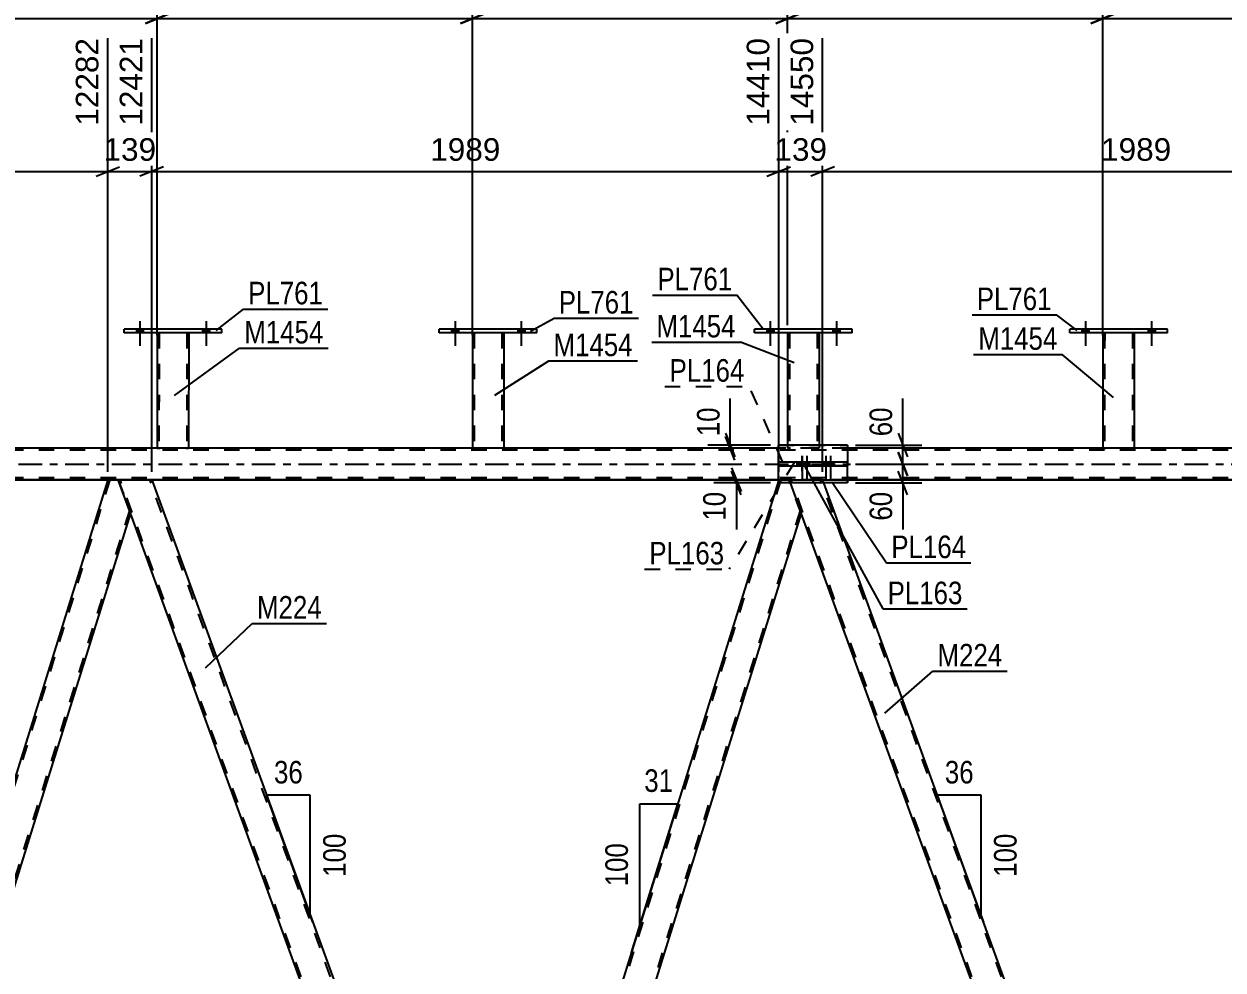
# Model space of a CAD drawing. Header units: millimetres. Extents: x -57 to 784, y -422 to 172.
# Drawn here: x 478.4 to 630.6, y -64.2 to 55.9 of the extents above; entities that cross this region are included whole.
import ezdxf

# ---------------------------------------------------------------- set-up
doc = ezdxf.new("R2010")
doc.units = ezdxf.units.MM
doc.linetypes.add('DXK_LINE_DOT2', pattern=[3.9198, 1.9599, -1.9599])
doc.linetypes.add('DXK_LINE_DOT3', pattern=[5.9187, 2.979, -0.9799, 0.9799, -0.9799])
doc.styles.add('Arial', font='ARIAL.TTF', dxfattribs={"height": 0.2})
doc.styles.add('Arial Narrow', font='ARIALN.TTF', dxfattribs={"height": 0.2})

# ---------------------------------------------------------------- blocks, each defined once
blk = doc.blocks.new('Part-122571968-3207 - 3165')
at = {"color": 2, "linetype": 'Continuous'}
for p, q in [((574.15, 0.24), (574.15, -0.24)), ((582.93, 0.24), (574.15, 0.24)), ((576.52, -0.24), (576.52, 0.24)), ((582.93, -0.24), (582.93, 0.24)), ((574.15, -0.24), (582.93, -0.24))]:
    blk.add_line(p, q, dxfattribs=at)
blk = doc.blocks.new('Part-122571968-3181 - 3165')
at = {"color": 7, "linetype": 'DXK_LINE_DOT2'}
for p, q in [((582.93, 0.24), (574.15, 0.24)), ((574.15, 0.24), (574.15, -0.24)), ((576.52, 0.24), (576.52, -0.24)), ((582.93, 0.24), (582.93, -0.24)), ((582.93, -0.24), (574.15, -0.24))]:
    blk.add_line(p, q, dxfattribs=at)
blk = doc.blocks.new('Part-122571968-3202 - 3165')
at = {"color": 2, "linetype": 'Continuous'}
for p, q in [((574.15, -2.4), (574.15, 2.4)), ((582.93, 2.4), (574.15, 2.4)), ((582.93, 2.4), (582.93, 0.24)), ((582.93, -2.4), (582.93, -0.24)), ((582.93, -2.4), (574.15, -2.4))]:
    blk.add_line(p, q, dxfattribs=at)
at = {"color": 7, "linetype": 'DXK_LINE_DOT2'}
blk.add_line((582.93, 0.24), (582.93, -0.24), dxfattribs=at)
blk = doc.blocks.new('Bolt-122571968-3187 - 3165')
at = {"linetype": 'Continuous'}
for points in [[(577.51, 0.24), (576.79, 0.24), (576.79, -0.24), (577.51, -0.24)], [(578.11, 0.24), (577.39, 0.24), (577.39, -0.24), (578.11, -0.24)], [(580.52, 0.24), (579.8, 0.24), (579.8, -0.24), (580.52, -0.24)], [(581.13, 0.24), (580.41, 0.24), (580.41, -0.24), (581.13, -0.24)]]:
    blk.add_hatch(color=1, dxfattribs=at).paths.add_polyline_path(points)
at = {"color": 1, "linetype": 'Continuous'}
for p, q in [((576.79, 0.24), (576.79, -0.24)), ((577.15, 1.04), (577.15, -1.96)), ((577.39, 0.24), (577.39, -0.24)), ((577.51, 0.24), (577.51, -0.24)), ((577.75, 1.04), (577.75, -1.96)), ((578.11, 0.24), (578.11, -0.24)), ((579.8, 0.24), (579.8, -0.24)), ((580.16, 1.04), (580.16, -1.96)), ((580.41, 0.24), (580.41, -0.24)), ((580.52, 0.24), (580.52, -0.24)), ((580.77, 1.04), (580.77, -1.96)), ((581.13, 0.24), (581.13, -0.24))]:
    blk.add_line(p, q, dxfattribs=at)
blk = doc.blocks.new('Part-122571968-3243 - 3165')
at = {"color": 2, "linetype": 'Continuous'}
for p, q in [((611.11, 16.64), (611.11, 17.12)), ((623.51, 17.12), (611.11, 17.12)), ((623.51, 16.64), (623.51, 17.12)), ((623.51, 16.64), (611.11, 16.64))]:
    blk.add_line(p, q, dxfattribs=at)
blk = doc.blocks.new('Part-122571968-3268 - 3165')
at = {"color": 2, "linetype": 'Continuous'}
for p, q in [((615.31, 16.64), (615.3, 2)), ((619.31, 16.64), (619.3, 2)), ((615.34, 2), (615.3, 2)), ((615.44, 2), (615.34, 2)), ((615.6, 2), (615.44, 2)), ((619, 2), (615.6, 2)), ((619.16, 2), (619, 2)), ((619.26, 2), (619.16, 2)), ((619.3, 2), (619.26, 2))]:
    blk.add_line(p, q, dxfattribs=at)
at = {"color": 7, "linetype": 'DXK_LINE_DOT2'}
for p, q in [((615.31, 16.64), (615.31, 16.64)), ((615.31, 16.64), (615.31, 16.64)), ((615.31, 16.64), (615.31, 16.64)), ((615.34, 16.64), (615.31, 16.64)), ((615.31, 16.64), (615.34, 16.64)), ((615.45, 16.64), (615.34, 16.64)), ((615.34, 16.64), (615.45, 16.64)), ((615.6, 16.64), (615.45, 16.64)), ((615.45, 16.64), (615.6, 16.64)), ((615.55, 16.64), (615.54, 2)), ((615.55, 16.64), (615.55, 16.64)), ((615.56, 16.64), (615.55, 16.64)), ((615.55, 16.64), (615.56, 16.64)), ((615.62, 16.64), (615.56, 16.64)), ((615.56, 16.64), (615.62, 16.64)), ((619.01, 16.64), (615.6, 16.64)), ((619.01, 16.64), (615.6, 16.64)), ((618.92, 16.64), (615.62, 16.64)), ((615.62, 16.64), (615.69, 16.64)), ((618.99, 16.64), (615.69, 16.64)), ((618.99, 16.64), (618.92, 16.64)), ((619.05, 16.64), (618.99, 16.64)), ((618.99, 16.64), (619.05, 16.64)), ((619.01, 16.64), (619.16, 16.64)), ((619.16, 16.64), (619.01, 16.64)), ((619.07, 16.64), (619.05, 16.64)), ((619.05, 16.64), (619.07, 16.64)), ((619.07, 16.64), (619.06, 2)), ((619.07, 16.64), (619.07, 16.64)), ((619.16, 16.64), (619.27, 16.64)), ((619.27, 16.64), (619.16, 16.64)), ((619.27, 16.64), (619.31, 16.64)), ((619.31, 16.64), (619.27, 16.64)), ((619.31, 16.64), (619.31, 16.64)), ((619.31, 16.64), (619.31, 16.64)), ((619.31, 16.64), (619.31, 16.64)), ((615.3, 2), (615.34, 2)), ((615.34, 2), (615.44, 2)), ((615.44, 2), (615.6, 2)), ((615.56, 2), (615.54, 2)), ((615.54, 2), (615.56, 2)), ((615.61, 2), (615.56, 2)), ((615.56, 2), (615.6, 2)), ((619, 2), (615.6, 2)), ((615.6, 2), (615.61, 2)), ((618.91, 2), (615.61, 2)), ((615.61, 2), (615.69, 2)), ((618.99, 2), (615.69, 2)), ((618.99, 2), (618.91, 2)), ((619.04, 2), (618.99, 2)), ((618.99, 2), (619.04, 2)), ((619, 2), (619.16, 2)), ((619.06, 2), (619.04, 2)), ((619.04, 2), (619.06, 2)), ((619.16, 2), (619.26, 2)), ((619.26, 2), (619.3, 2))]:
    blk.add_line(p, q, dxfattribs=at)
blk = doc.blocks.new('Part-122571968-3347 - 3165')
at = {"color": 7, "linetype": 'DXK_LINE_DOT2'}
for p, q in [((697.85, 1.76), (33.83, 1.76)), ((499.3, 2), (495.3, 2)), ((539.31, 2), (535.31, 2)), ((582.93, 2), (574.15, 2)), ((619.3, 2), (615.3, 2)), ((697.85, -1.76), (33.83, -1.76)), ((494.63, -2), (489.05, -2)), ((582.93, -2), (574.15, -2))]:
    blk.add_line(p, q, dxfattribs=at)
at = {"color": 2, "linetype": 'Continuous'}
for p, q in [((495.3, 2), (459.31, 2)), ((535.31, 2), (499.3, 2)), ((574.15, 2), (539.31, 2)), ((615.3, 2), (582.93, 2)), ((653.65, 2), (619.3, 2)), ((489.05, -2), (409.49, -2)), ((574.15, -2), (494.63, -2)), ((653.65, -2), (582.93, -2))]:
    blk.add_line(p, q, dxfattribs=at)
at = {"color": 7, "linetype": 'DXK_LINE_DOT3'}
blk.add_line((33.83, 0), (707.85, 0), dxfattribs=at)
blk = doc.blocks.new('Bolt-122571968-3410 - 3165')
at = {"linetype": 'Continuous'}
for points in [[(532.67, 16.64), (533.55, 16.64), (533.55, 17.12), (532.67, 17.12)], [(541.07, 16.64), (541.95, 16.64), (541.95, 17.12), (541.07, 17.12)]]:
    blk.add_hatch(color=1, dxfattribs=at).paths.add_polyline_path(points)
at = {"color": 1, "linetype": 'Continuous'}
for p, q in [((532.67, 17.12), (532.67, 16.64)), ((533.11, 18.12), (533.11, 15)), ((533.55, 17.12), (533.55, 16.64)), ((541.07, 17.12), (541.07, 16.64)), ((541.51, 18.12), (541.51, 15)), ((541.95, 17.12), (541.95, 16.64))]:
    blk.add_line(p, q, dxfattribs=at)
blk = doc.blocks.new('Bolt-122571968-3408 - 3165')
at = {"linetype": 'Continuous'}
for points in [[(612.67, 16.64), (613.55, 16.64), (613.55, 17.12), (612.67, 17.12)], [(621.07, 16.64), (621.95, 16.64), (621.95, 17.12), (621.07, 17.12)]]:
    blk.add_hatch(color=1, dxfattribs=at).paths.add_polyline_path(points)
at = {"color": 1, "linetype": 'Continuous'}
for p, q in [((612.67, 17.12), (612.67, 16.64)), ((613.11, 18.12), (613.1, 15)), ((613.55, 17.12), (613.55, 16.64)), ((621.07, 17.12), (621.07, 16.64)), ((621.51, 18.12), (621.5, 15)), ((621.95, 17.12), (621.95, 16.64))]:
    blk.add_line(p, q, dxfattribs=at)
blk = doc.blocks.new('Bolt-122571968-3299 - 3165')
at = {"linetype": 'Continuous'}
for points in [[(492.67, 16.64), (493.55, 16.64), (493.55, 17.12), (492.67, 17.12)], [(501.07, 16.64), (501.95, 16.64), (501.95, 17.12), (501.07, 17.12)]]:
    blk.add_hatch(color=1, dxfattribs=at).paths.add_polyline_path(points)
at = {"color": 1, "linetype": 'Continuous'}
for p, q in [((492.67, 17.12), (492.67, 16.64)), ((493.11, 18.12), (493.11, 15)), ((493.55, 17.12), (493.55, 16.64)), ((501.07, 17.12), (501.07, 16.64)), ((501.51, 18.12), (501.51, 15)), ((501.95, 17.12), (501.95, 16.64))]:
    blk.add_line(p, q, dxfattribs=at)
blk = doc.blocks.new('Part-122571968-3367 - 3165')
at = {"color": 2, "linetype": 'Continuous'}
for p, q in [((574.15, 2.4), (574.15, 2)), ((574.15, -2.12), (574.15, -2))]:
    blk.add_line(p, q, dxfattribs=at)
at = {"color": 7, "linetype": 'DXK_LINE_DOT2'}
for p, q in [((574.15, 2.4), (574.15, -2)), ((574.15, 2.4), (582.93, 2.4)), ((574.15, -2), (574.15, 2)), ((582.93, 2.4), (582.93, -2.4)), ((574.15, -2.4), (574.15, -2.12)), ((582.93, -2.4), (574.15, -2.4))]:
    blk.add_line(p, q, dxfattribs=at)
blk = doc.blocks.new('Bolt-122571968-3409 - 3165')
at = {"linetype": 'Continuous'}
for points in [[(532.67, 16.64), (533.55, 16.64), (533.55, 17.12), (532.67, 17.12)], [(541.07, 16.64), (541.95, 16.64), (541.95, 17.12), (541.07, 17.12)]]:
    blk.add_hatch(color=1, dxfattribs=at).paths.add_polyline_path(points)
at = {"color": 1, "linetype": 'Continuous'}
for p, q in [((532.67, 17.12), (532.67, 16.64)), ((533.11, 18.12), (533.11, 15)), ((533.55, 17.12), (533.55, 16.64)), ((541.07, 17.12), (541.07, 16.64)), ((541.51, 18.12), (541.51, 15)), ((541.95, 17.12), (541.95, 16.64))]:
    blk.add_line(p, q, dxfattribs=at)
blk = doc.blocks.new('Bolt-122571968-3411 - 3165')
at = {"linetype": 'Continuous'}
for points in [[(492.67, 16.64), (493.55, 16.64), (493.55, 17.12), (492.67, 17.12)], [(501.07, 16.64), (501.95, 16.64), (501.95, 17.12), (501.07, 17.12)]]:
    blk.add_hatch(color=1, dxfattribs=at).paths.add_polyline_path(points)
at = {"color": 1, "linetype": 'Continuous'}
for p, q in [((492.67, 17.12), (492.67, 16.64)), ((493.11, 18.12), (493.11, 15)), ((493.55, 17.12), (493.55, 16.64)), ((501.07, 17.12), (501.07, 16.64)), ((501.51, 18.12), (501.51, 15)), ((501.95, 17.12), (501.95, 16.64))]:
    blk.add_line(p, q, dxfattribs=at)
blk = doc.blocks.new('Part-122571968-3422 - 3165')
at = {"color": 2, "linetype": 'Continuous'}
for p, q in [((571.11, 16.64), (571.11, 17.12)), ((583.51, 17.12), (571.11, 17.12)), ((583.51, 16.64), (583.51, 17.12)), ((583.51, 16.64), (571.11, 16.64))]:
    blk.add_line(p, q, dxfattribs=at)
blk = doc.blocks.new('Part-122571968-3427 - 3165')
at = {"color": 2, "linetype": 'Continuous'}
for p, q in [((531.11, 16.64), (531.11, 17.12)), ((543.51, 17.12), (531.11, 17.12)), ((543.51, 16.64), (543.51, 17.12)), ((543.51, 16.64), (531.11, 16.64))]:
    blk.add_line(p, q, dxfattribs=at)
blk = doc.blocks.new('Part-122571968-3432 - 3165')
at = {"color": 2, "linetype": 'Continuous'}
for p, q in [((535.31, 16.64), (535.31, 2)), ((539.31, 16.64), (539.31, 2)), ((535.34, 2), (535.31, 2)), ((535.45, 2), (535.34, 2)), ((535.6, 2), (535.45, 2)), ((539.01, 2), (535.6, 2)), ((539.17, 2), (539.01, 2)), ((539.27, 2), (539.17, 2)), ((539.31, 2), (539.27, 2))]:
    blk.add_line(p, q, dxfattribs=at)
at = {"color": 7, "linetype": 'DXK_LINE_DOT2'}
for p, q in [((535.31, 16.64), (535.31, 16.64)), ((535.31, 16.64), (535.31, 16.64)), ((535.31, 16.64), (535.31, 16.64)), ((535.35, 16.64), (535.31, 16.64)), ((535.31, 16.64), (535.35, 16.64)), ((535.45, 16.64), (535.35, 16.64)), ((535.35, 16.64), (535.45, 16.64)), ((535.61, 16.64), (535.45, 16.64)), ((535.45, 16.64), (535.61, 16.64)), ((535.55, 16.64), (535.55, 16.64)), ((535.55, 16.64), (535.55, 2)), ((535.57, 16.64), (535.55, 16.64)), ((535.55, 16.64), (535.57, 16.64)), ((535.62, 16.64), (535.57, 16.64)), ((535.57, 16.64), (535.62, 16.64)), ((539.01, 16.64), (535.61, 16.64)), ((539.01, 16.64), (535.61, 16.64)), ((538.92, 16.64), (535.62, 16.64)), ((535.62, 16.64), (535.7, 16.64)), ((539, 16.64), (535.7, 16.64)), ((539, 16.64), (538.92, 16.64)), ((539.05, 16.64), (539, 16.64)), ((539, 16.64), (539.05, 16.64)), ((539.01, 16.64), (539.17, 16.64)), ((539.17, 16.64), (539.01, 16.64)), ((539.07, 16.64), (539.05, 16.64)), ((539.05, 16.64), (539.07, 16.64)), ((539.07, 16.64), (539.07, 16.64)), ((539.07, 16.64), (539.07, 2)), ((539.17, 16.64), (539.27, 16.64)), ((539.27, 16.64), (539.17, 16.64)), ((539.27, 16.64), (539.31, 16.64)), ((539.31, 16.64), (539.27, 16.64)), ((539.31, 16.64), (539.31, 16.64)), ((539.31, 16.64), (539.31, 16.64)), ((539.31, 16.64), (539.31, 16.64)), ((535.31, 2), (535.34, 2)), ((535.34, 2), (535.45, 2)), ((535.45, 2), (535.6, 2)), ((535.56, 2), (535.55, 2)), ((535.55, 2), (535.56, 2)), ((535.62, 2), (535.56, 2)), ((535.56, 2), (535.6, 2)), ((539.01, 2), (535.6, 2)), ((535.6, 2), (535.62, 2)), ((538.92, 2), (535.62, 2)), ((535.62, 2), (535.69, 2)), ((539.05, 2), (535.69, 2)), ((539, 2), (538.92, 2)), ((539.05, 2), (539, 2)), ((539.01, 2), (539.17, 2)), ((539.07, 2), (539.05, 2)), ((539.05, 2), (539.07, 2)), ((539.17, 2), (539.27, 2)), ((539.27, 2), (539.31, 2))]:
    blk.add_line(p, q, dxfattribs=at)
blk = doc.blocks.new('Part-122571968-3437 - 3165')
at = {"color": 2, "linetype": 'Continuous'}
for p, q in [((491.11, 16.64), (491.11, 17.12)), ((503.51, 17.12), (491.11, 17.12)), ((503.51, 16.64), (503.51, 17.12)), ((503.51, 16.64), (491.11, 16.64))]:
    blk.add_line(p, q, dxfattribs=at)
blk = doc.blocks.new('Part-122571968-3482 - 3165')
at = {"color": 2, "linetype": 'Continuous'}
for p, q in [((575.31, 16.64), (575.31, 2.4)), ((579.31, 16.64), (579.31, 2.4))]:
    blk.add_line(p, q, dxfattribs=at)
at = {"color": 7, "linetype": 'DXK_LINE_DOT2'}
for p, q in [((575.31, 16.64), (575.31, 16.64)), ((575.31, 16.64), (575.31, 16.64)), ((575.31, 16.64), (575.31, 16.64)), ((575.35, 16.64), (575.31, 16.64)), ((575.31, 16.64), (575.35, 16.64)), ((575.45, 16.64), (575.35, 16.64)), ((575.35, 16.64), (575.45, 16.64)), ((575.61, 16.64), (575.45, 16.64)), ((575.45, 16.64), (575.61, 16.64)), ((575.55, 16.64), (575.55, 16.64)), ((575.55, 16.64), (575.55, 2)), ((575.57, 16.64), (575.55, 16.64)), ((575.55, 16.64), (575.57, 16.64)), ((575.62, 16.64), (575.57, 16.64)), ((575.57, 16.64), (575.62, 16.64)), ((579.01, 16.64), (575.61, 16.64)), ((579.01, 16.64), (575.61, 16.64)), ((578.92, 16.64), (575.62, 16.64)), ((575.62, 16.64), (575.7, 16.64)), ((579, 16.64), (575.7, 16.64)), ((579, 16.64), (578.92, 16.64)), ((579.05, 16.64), (579, 16.64)), ((579, 16.64), (579.05, 16.64)), ((579.01, 16.64), (579.17, 16.64)), ((579.17, 16.64), (579.01, 16.64)), ((579.07, 16.64), (579.05, 16.64)), ((579.05, 16.64), (579.07, 16.64)), ((579.07, 16.64), (579.07, 16.64)), ((579.07, 16.64), (579.07, 2)), ((579.17, 16.64), (579.27, 16.64)), ((579.27, 16.64), (579.17, 16.64)), ((579.27, 16.64), (579.31, 16.64)), ((579.31, 16.64), (579.27, 16.64)), ((579.31, 16.64), (579.31, 16.64)), ((579.31, 16.64), (579.31, 16.64)), ((579.31, 16.64), (579.31, 16.64)), ((575.31, 2.4), (575.31, 2)), ((575.34, 2), (575.31, 2)), ((575.31, 2), (575.34, 2)), ((575.45, 2), (575.34, 2)), ((575.34, 2), (575.45, 2)), ((575.6, 2), (575.45, 2)), ((575.45, 2), (575.6, 2)), ((575.56, 2), (575.55, 2)), ((575.55, 2), (575.56, 2)), ((575.62, 2), (575.56, 2)), ((575.56, 2), (575.62, 2)), ((579.01, 2), (575.6, 2)), ((579.01, 2), (575.6, 2)), ((578.92, 2), (575.62, 2)), ((575.62, 2), (575.69, 2)), ((579, 2), (575.69, 2)), ((579, 2), (578.92, 2)), ((579.05, 2), (579, 2)), ((579, 2), (579.05, 2)), ((579.01, 2), (579.17, 2)), ((579.17, 2), (579.01, 2)), ((579.07, 2), (579.05, 2)), ((579.05, 2), (579.07, 2)), ((579.17, 2), (579.27, 2)), ((579.27, 2), (579.17, 2)), ((579.27, 2), (579.31, 2)), ((579.31, 2), (579.27, 2)), ((579.31, 2.4), (579.31, 2))]:
    blk.add_line(p, q, dxfattribs=at)
blk = doc.blocks.new('Bolt-122571968-3483 - 3165')
at = {"linetype": 'Continuous'}
for points in [[(572.67, 16.64), (573.55, 16.64), (573.55, 17.12), (572.67, 17.12)], [(581.07, 16.64), (581.95, 16.64), (581.95, 17.12), (581.07, 17.12)]]:
    blk.add_hatch(color=1, dxfattribs=at).paths.add_polyline_path(points)
at = {"color": 1, "linetype": 'Continuous'}
for p, q in [((572.67, 17.12), (572.67, 16.64)), ((573.11, 18.12), (573.11, 15)), ((573.55, 17.12), (573.55, 16.64)), ((581.07, 17.12), (581.07, 16.64)), ((581.51, 18.12), (581.51, 15)), ((581.95, 17.12), (581.95, 16.64))]:
    blk.add_line(p, q, dxfattribs=at)
blk = doc.blocks.new('Part-122571968-3499 - 3165')
at = {"color": 7, "linetype": 'DXK_LINE_DOT2'}
for p, q in [((489.3, -2), (452.48, -120.12)), ((491.78, -5.88), (454.96, -124))]:
    blk.add_line(p, q, dxfattribs=at)
at = {"color": 2, "linetype": 'Continuous'}
for p, q in [((489.05, -2), (452.77, -118.4)), ((490.37, -2), (489.05, -2)), ((491.92, -6.25), (490.37, -2)), ((491.92, -6.25), (456.96, -118.4))]:
    blk.add_line(p, q, dxfattribs=at)
blk = doc.blocks.new('Bolt-122571968-3520 - 3165')
at = {"linetype": 'Continuous'}
for points in [[(572.67, 16.64), (573.55, 16.64), (573.55, 17.12), (572.67, 17.12)], [(581.07, 16.64), (581.95, 16.64), (581.95, 17.12), (581.07, 17.12)]]:
    blk.add_hatch(color=1, dxfattribs=at).paths.add_polyline_path(points)
at = {"color": 1, "linetype": 'Continuous'}
for p, q in [((572.67, 17.12), (572.67, 16.64)), ((573.11, 18.12), (573.11, 15)), ((573.55, 17.12), (573.55, 16.64)), ((581.07, 17.12), (581.07, 16.64)), ((581.51, 18.12), (581.51, 15)), ((581.95, 17.12), (581.95, 16.64))]:
    blk.add_line(p, q, dxfattribs=at)
blk = doc.blocks.new('Bolt-122571968-3521 - 3165')
at = {"linetype": 'Continuous'}
for points in [[(612.67, 16.64), (613.55, 16.64), (613.55, 17.12), (612.67, 17.12)], [(621.07, 16.64), (621.95, 16.64), (621.95, 17.12), (621.07, 17.12)]]:
    blk.add_hatch(color=1, dxfattribs=at).paths.add_polyline_path(points)
at = {"color": 1, "linetype": 'Continuous'}
for p, q in [((612.67, 17.12), (612.67, 16.64)), ((613.11, 18.12), (613.1, 15)), ((613.55, 17.12), (613.55, 16.64)), ((621.07, 17.12), (621.07, 16.64)), ((621.51, 18.12), (621.5, 15)), ((621.95, 17.12), (621.95, 16.64))]:
    blk.add_line(p, q, dxfattribs=at)
blk = doc.blocks.new('Part-122571968-3556 - 3165')
at = {"color": 2, "linetype": 'Continuous'}
for p, q in [((495.31, 16.64), (495.3, 2)), ((499.31, 16.64), (499.3, 2)), ((495.34, 2), (495.3, 2)), ((495.44, 2), (495.34, 2)), ((495.6, 2), (495.44, 2)), ((499, 2), (495.6, 2)), ((499.16, 2), (499, 2)), ((499.26, 2), (499.16, 2)), ((499.3, 2), (499.26, 2))]:
    blk.add_line(p, q, dxfattribs=at)
at = {"color": 7, "linetype": 'DXK_LINE_DOT2'}
for p, q in [((495.31, 16.64), (495.31, 16.64)), ((495.31, 16.64), (495.31, 16.64)), ((495.31, 16.64), (495.31, 16.64)), ((495.34, 16.64), (495.31, 16.64)), ((495.31, 16.64), (495.34, 16.64)), ((495.45, 16.64), (495.34, 16.64)), ((495.34, 16.64), (495.45, 16.64)), ((495.6, 16.64), (495.45, 16.64)), ((495.45, 16.64), (495.6, 16.64)), ((495.55, 16.64), (495.54, 2)), ((495.55, 16.64), (495.55, 16.64)), ((495.56, 16.64), (495.55, 16.64)), ((495.55, 16.64), (495.56, 16.64)), ((495.62, 16.64), (495.56, 16.64)), ((495.56, 16.64), (495.62, 16.64)), ((499.01, 16.64), (495.6, 16.64)), ((499.01, 16.64), (495.6, 16.64)), ((498.92, 16.64), (495.62, 16.64)), ((495.62, 16.64), (495.69, 16.64)), ((499, 16.64), (495.69, 16.64)), ((499, 16.64), (498.92, 16.64)), ((499.05, 16.64), (499, 16.64)), ((499, 16.64), (499.05, 16.64)), ((499.01, 16.64), (499.16, 16.64)), ((499.16, 16.64), (499.01, 16.64)), ((499.07, 16.64), (499.05, 16.64)), ((499.05, 16.64), (499.07, 16.64)), ((499.07, 16.64), (499.06, 2)), ((499.07, 16.64), (499.07, 16.64)), ((499.16, 16.64), (499.27, 16.64)), ((499.27, 16.64), (499.16, 16.64)), ((499.27, 16.64), (499.31, 16.64)), ((499.31, 16.64), (499.27, 16.64)), ((499.31, 16.64), (499.31, 16.64)), ((499.31, 16.64), (499.31, 16.64)), ((499.31, 16.64), (499.31, 16.64)), ((495.3, 2), (495.34, 2)), ((495.34, 2), (495.44, 2)), ((495.44, 2), (495.6, 2)), ((495.56, 2), (495.54, 2)), ((495.54, 2), (495.56, 2)), ((495.61, 2), (495.56, 2)), ((495.56, 2), (495.6, 2)), ((499, 2), (495.6, 2)), ((495.6, 2), (495.61, 2)), ((498.91, 2), (495.61, 2)), ((495.61, 2), (495.69, 2)), ((499.04, 2), (495.69, 2)), ((498.99, 2), (498.91, 2)), ((499.04, 2), (498.99, 2)), ((499, 2), (499.16, 2)), ((499.06, 2), (499.04, 2)), ((499.04, 2), (499.06, 2)), ((499.16, 2), (499.26, 2)), ((499.26, 2), (499.3, 2))]:
    blk.add_line(p, q, dxfattribs=at)
blk = doc.blocks.new('Part-122571968-3578 - 3165')
at = {"color": 7, "linetype": 'DXK_LINE_DOT2'}
for p, q in [((579.76, -2), (575.5, -2)), ((577.05, -6.25), (575.5, -2)), ((620.16, -124), (575.76, -2)), ((623.91, -124), (579.5, -2)), ((579.91, -2.4), (579.76, -2))]:
    blk.add_line(p, q, dxfattribs=at)
at = {"color": 2, "linetype": 'Continuous'}
for p, q in [((622.13, -118.4), (579.91, -2.4)), ((617.87, -118.4), (577.05, -6.25))]:
    blk.add_line(p, q, dxfattribs=at)
blk = doc.blocks.new('Part-122571968-3604 - 3165')
at = {"color": 2, "linetype": 'Continuous'}
for p, q in [((574.15, -2.12), (537.48, -119.75)), ((575.65, -2.4), (577.05, -6.25)), ((577.05, -6.25), (540.35, -124))]:
    blk.add_line(p, q, dxfattribs=at)
at = {"color": 7, "linetype": 'DXK_LINE_DOT2'}
for p, q in [((574.44, -2), (537.62, -120.12)), ((574.19, -2), (574.15, -2.12)), ((575.5, -2), (574.19, -2)), ((575.65, -2.4), (575.5, -2)), ((576.91, -5.88), (540.1, -124))]:
    blk.add_line(p, q, dxfattribs=at)
blk = doc.blocks.new('Part-122571968-3639 - 3165')
at = {"color": 2, "linetype": 'Continuous'}
for p, q in [((494.63, -2), (490.37, -2)), ((494.63, -2), (537.48, -119.75)), ((534.77, -124), (491.92, -6.25))]:
    blk.add_line(p, q, dxfattribs=at)
at = {"color": 7, "linetype": 'DXK_LINE_DOT2'}
for p, q in [((490.37, -2), (491.92, -6.25)), ((535.03, -124), (490.62, -2)), ((490.62, -2), (490.64, -2)), ((538.77, -124), (494.37, -2))]:
    blk.add_line(p, q, dxfattribs=at)
blk = doc.blocks.new('Bolt-122571968-3685 - 3165')
at = {"color": 1, "linetype": 'DXK_LINE_DOT2'}
for p, q in [((576.78, 0.24), (576.78, -0.24)), ((577.14, 1.04), (577.14, -1.96)), ((577.39, 0.24), (577.39, -0.24)), ((577.5, 0.24), (577.5, -0.24)), ((577.75, 1.04), (577.75, -1.96)), ((578.11, 0.24), (578.11, -0.24)), ((579.8, 0.24), (579.8, -0.24)), ((580.16, 1.04), (580.16, -1.96)), ((580.4, 0.24), (580.4, -0.24)), ((580.52, 0.24), (580.52, -0.24)), ((580.76, 1.04), (580.76, -1.96)), ((581.12, 0.24), (581.12, -0.24))]:
    blk.add_line(p, q, dxfattribs=at)
blk = doc.blocks.new('StraightDimension-122571968-4514 - 3165')
at = {"color": 7, "linetype": 'Continuous'}
for p, q in [((535.31, 16.34), (535.31, 68.95)), ((575.31, 17.64), (575.31, 68.95)), ((536.81, 57.13), (533.81, 55.93)), ((535.31, 56.53), (575.31, 56.53)), ((573.81, 55.93), (576.81, 57.13))]:
    blk.add_line(p, q, dxfattribs=at)
at = {"color": 0, "linetype": 'Continuous'}
blk.add_wipeout([(574.71, 69.55), (570.51, 69.55), (570.51, 57.23), (574.71, 57.23)], dxfattribs=at)
at = {"color": 0}
blk.add_wipeout([(560.36, 57.28), (560.36, 61.48), (550.26, 61.48), (550.26, 57.28)], dxfattribs=at)
at = {"color": 3, "linetype": 'Continuous', "style": 'Arial'}
blk.add_text('14438', height=2.865, rotation=90.0002, dxfattribs=at).set_placement((574.11, 57.83))
at = {"color": 3, "style": 'Arial'}
blk.add_text('1000', height=2.865, dxfattribs=at).set_placement((550.86, 57.88))
blk = doc.blocks.new('AngleDimension-122571968-17446 - 3165')
at = {"color": 7, "linetype": 'Continuous'}
for p, q in [((599.87, -42.04), (594.33, -42.04)), ((599.87, -57.26), (594.33, -42.04)), ((599.87, -57.26), (599.87, -42.04)), ((600.2, -58.15), (599.87, -57.26))]:
    blk.add_line(p, q, dxfattribs=at)
at = {"color": 0}
for points in [[(599.53, -41.14), (599.53, -36.94), (594.67, -36.94), (594.67, -41.14)], [(604.97, -46.31), (600.77, -46.31), (600.77, -52.99), (604.97, -52.99)]]:
    blk.add_wipeout(points, dxfattribs=at)
at = {"color": 3, "style": 'Arial Narrow'}
blk.add_text('36', height=2.863, dxfattribs=at).set_placement((595.27, -40.54))
blk.add_text('100', height=2.863, rotation=90.0002, dxfattribs=at).set_placement((604.37, -52.39))
blk = doc.blocks.new('StraightDimension-122571968-4498 - 3165')
at = {"color": 7, "linetype": 'Continuous'}
for p, q in [((455.31, 17.06), (455.31, 68.95)), ((495.31, 16.35), (495.31, 68.95)), ((456.81, 57.13), (453.81, 55.93)), ((455.31, 56.53), (495.31, 56.53)), ((493.81, 55.93), (496.81, 57.13))]:
    blk.add_line(p, q, dxfattribs=at)
at = {"color": 0, "linetype": 'Continuous'}
blk.add_wipeout([(494.71, 69.55), (490.51, 69.55), (490.51, 57.23), (494.71, 57.23)], dxfattribs=at)
at = {"color": 0}
blk.add_wipeout([(480.36, 57.28), (480.36, 61.48), (470.26, 61.48), (470.26, 57.28)], dxfattribs=at)
at = {"color": 3, "linetype": 'Continuous', "style": 'Arial'}
blk.add_text('12438', height=2.865, rotation=90.0002, dxfattribs=at).set_placement((494.11, 57.83))
at = {"color": 3, "style": 'Arial'}
blk.add_text('1000', height=2.865, dxfattribs=at).set_placement((470.86, 57.88))
blk = doc.blocks.new('StraightDimension-122571968-4530 - 3165')
at = {"color": 7, "linetype": 'Continuous'}
for p, q in [((615.3, 16.31), (615.3, 68.95)), ((655.3, 15.16), (655.3, 68.95)), ((616.8, 57.13), (613.8, 55.93)), ((615.3, 56.53), (655.3, 56.53)), ((653.8, 55.93), (656.8, 57.13))]:
    blk.add_line(p, q, dxfattribs=at)
at = {"color": 0, "linetype": 'Continuous'}
blk.add_wipeout([(654.7, 69.55), (650.5, 69.55), (650.5, 57.23), (654.7, 57.23)], dxfattribs=at)
at = {"color": 0}
blk.add_wipeout([(640.35, 57.28), (640.35, 61.48), (630.26, 61.48), (630.26, 57.28)], dxfattribs=at)
at = {"color": 3, "linetype": 'Continuous', "style": 'Arial'}
blk.add_text('16438', height=2.865, rotation=90.0002, dxfattribs=at).set_placement((654.1, 57.83))
at = {"color": 3, "style": 'Arial'}
blk.add_text('1000', height=2.865, dxfattribs=at).set_placement((630.86, 57.88))
blk = doc.blocks.new('StraightDimension-122571968-4196 - 3165')
at = {"color": 7, "linetype": 'Continuous'}
for p, q in [((579.76, -1), (579.76, 54.06)), ((659.32, -1), (659.32, 54.06)), ((581.26, 37.74), (578.26, 36.54)), ((579.76, 37.14), (659.32, 37.14)), ((657.82, 36.54), (660.82, 37.74))]:
    blk.add_line(p, q, dxfattribs=at)
at = {"color": 0, "linetype": 'Continuous'}
blk.add_wipeout([(658.72, 54.66), (654.52, 54.66), (654.52, 42.34), (658.72, 42.34)], dxfattribs=at)
at = {"color": 0}
blk.add_wipeout([(624.59, 37.89), (624.59, 42.09), (614.49, 42.09), (614.49, 37.89)], dxfattribs=at)
at = {"color": 3, "linetype": 'Continuous', "style": 'Arial'}
blk.add_text('16539', height=2.865, rotation=90.0002, dxfattribs=at).set_placement((658.12, 42.94))
at = {"color": 3, "style": 'Arial'}
blk.add_text('1989', height=2.865, dxfattribs=at).set_placement((615.09, 38.49))
blk = doc.blocks.new('StraightDimension-122571968-3997 - 3165')
at = {"color": 7, "linetype": 'Continuous'}
for p, q in [((567.43, 3.9), (568.63, 0.9)), ((568.63, 0.5), (567.43, 3.5)), ((573.15, 2.4), (565.18, 2.4)), ((573.15, 2), (565.18, 2)), ((568.03, 2), (568.03, 2.4))]:
    blk.add_line(p, q, dxfattribs=at)
at = {"color": 0}
blk.add_wipeout([(567.28, 7.78), (563.08, 7.78), (563.08, 2.92), (567.28, 2.92)], dxfattribs=at)
at = {"color": 7, "linetype": 'Continuous'}
blk.add_line((568.03, 2.4), (568.03, 8.31), dxfattribs=at)
blk.add_line((568.03, 2.4), (568.03, 8.31), dxfattribs=at)
at = {"color": 3, "style": 'Arial Narrow'}
blk.add_text('10', height=2.863, rotation=90.0002, dxfattribs=at).set_placement((566.68, 3.53))
blk = doc.blocks.new('StraightDimension-122571968-4025 - 3165')
at = {"color": 7, "linetype": 'Continuous'}
for p, q in [((583.93, 0), (592.33, 0)), ((589.33, 1.5), (590.53, -1.5)), ((589.93, -2.4), (589.93, 0)), ((590.53, -3.9), (589.33, -0.9)), ((583.93, -2.4), (592.33, -2.4))]:
    blk.add_line(p, q, dxfattribs=at)
at = {"color": 0}
blk.add_wipeout([(589.18, -2.93), (584.98, -2.93), (584.98, -7.78), (589.18, -7.78)], dxfattribs=at)
at = {"color": 7, "linetype": 'Continuous'}
blk.add_line((589.93, -2.4), (589.93, -8.31), dxfattribs=at)
blk.add_line((589.93, -2.4), (589.93, -8.31), dxfattribs=at)
at = {"color": 3, "style": 'Arial Narrow'}
blk.add_text('60', height=2.863, rotation=90.0002, dxfattribs=at).set_placement((588.58, -7.18))
blk = doc.blocks.new('AngleDimension-122571968-17416 - 3165')
at = {"color": 7, "linetype": 'Continuous'}
for p, q in [((556.55, -43.11), (561.37, -43.11)), ((556.55, -58.58), (561.37, -43.11)), ((556.55, -58.58), (556.55, -43.11)), ((555.49, -61.99), (556.55, -58.58))]:
    blk.add_line(p, q, dxfattribs=at)
at = {"color": 0}
for points in [[(561.39, -42.21), (561.39, -38.01), (556.53, -38.01), (556.53, -42.21)], [(555.65, -47.5), (551.45, -47.5), (551.45, -54.19), (555.65, -54.19)]]:
    blk.add_wipeout(points, dxfattribs=at)
at = {"color": 3, "style": 'Arial Narrow'}
blk.add_text('31', height=2.863, dxfattribs=at).set_placement((557.13, -41.61))
blk.add_text('100', height=2.863, rotation=90.0002, dxfattribs=at).set_placement((555.05, -53.59))
blk = doc.blocks.new('AngleDimension-122571968-17418 - 3165')
at = {"color": 7, "linetype": 'Continuous'}
for p, q in [((514.74, -42.04), (509.2, -42.04)), ((514.74, -57.26), (509.2, -42.04)), ((514.74, -57.26), (514.74, -42.04)), ((515.06, -58.15), (514.74, -57.26))]:
    blk.add_line(p, q, dxfattribs=at)
at = {"color": 0}
for points in [[(514.4, -41.14), (514.4, -36.94), (509.54, -36.94), (509.54, -41.14)], [(519.84, -46.31), (515.64, -46.31), (515.64, -52.99), (519.84, -52.99)]]:
    blk.add_wipeout(points, dxfattribs=at)
at = {"color": 3, "style": 'Arial Narrow'}
blk.add_text('36', height=2.863, dxfattribs=at).set_placement((510.14, -40.54))
blk.add_text('100', height=2.863, rotation=90.0002, dxfattribs=at).set_placement((519.24, -52.39))
blk = doc.blocks.new('StraightDimension-122571968-4522 - 3165')
at = {"color": 7, "linetype": 'Continuous'}
for p, q in [((575.31, 17.64), (575.31, 68.95)), ((615.3, 16.31), (615.3, 68.95)), ((576.81, 57.13), (573.81, 55.93)), ((575.31, 56.53), (615.3, 56.53)), ((613.8, 55.93), (616.8, 57.13))]:
    blk.add_line(p, q, dxfattribs=at)
at = {"color": 0, "linetype": 'Continuous'}
blk.add_wipeout([(614.7, 69.55), (610.5, 69.55), (610.5, 57.23), (614.7, 57.23)], dxfattribs=at)
at = {"color": 0}
blk.add_wipeout([(600.35, 57.28), (600.35, 61.48), (590.26, 61.48), (590.26, 57.28)], dxfattribs=at)
at = {"color": 3, "linetype": 'Continuous', "style": 'Arial'}
blk.add_text('15438', height=2.865, rotation=90.0002, dxfattribs=at).set_placement((614.1, 57.83))
at = {"color": 3, "style": 'Arial'}
blk.add_text('1000', height=2.865, dxfattribs=at).set_placement((590.86, 57.88))
blk = doc.blocks.new('StraightDimension-122571968-4020 - 3165')
at = {"color": 7, "linetype": 'Continuous'}
for p, q in [((568.21, -0.49), (569.41, -3.49)), ((569.41, -3.9), (568.21, -0.9)), ((573.22, -1.99), (565.96, -1.99)), ((573.15, -2.4), (565.96, -2.4)), ((568.81, -2.4), (568.81, -1.99))]:
    blk.add_line(p, q, dxfattribs=at)
at = {"color": 0}
blk.add_wipeout([(568.06, -2.93), (563.86, -2.93), (563.86, -7.78), (568.06, -7.78)], dxfattribs=at)
at = {"color": 7, "linetype": 'Continuous'}
blk.add_line((568.81, -2.4), (568.81, -8.31), dxfattribs=at)
blk.add_line((568.81, -2.4), (568.81, -8.31), dxfattribs=at)
at = {"color": 3, "style": 'Arial Narrow'}
blk.add_text('10', height=2.863, rotation=90.0002, dxfattribs=at).set_placement((567.46, -7.18))
blk = doc.blocks.new('StraightDimension-122571968-4034 - 3165')
at = {"color": 7, "linetype": 'Continuous'}
for p, q in [((589.33, 3.9), (590.53, 0.9)), ((583.93, 2.4), (592.33, 2.4)), ((589.93, 0), (589.93, 2.4)), ((583.93, 0), (592.33, 0)), ((590.53, -1.5), (589.33, 1.5))]:
    blk.add_line(p, q, dxfattribs=at)
at = {"color": 0}
blk.add_wipeout([(589.18, 7.78), (584.98, 7.78), (584.98, 2.92), (589.18, 2.92)], dxfattribs=at)
at = {"color": 7, "linetype": 'Continuous'}
blk.add_line((589.93, 2.4), (589.93, 8.31), dxfattribs=at)
blk.add_line((589.93, 2.4), (589.93, 8.31), dxfattribs=at)
at = {"color": 3, "style": 'Arial Narrow'}
blk.add_text('60', height=2.863, rotation=90.0002, dxfattribs=at).set_placement((588.58, 3.53))
blk = doc.blocks.new('StraightDimension-122571968-4072 - 3165')
at = {"color": 7, "linetype": 'Continuous'}
blk.add_line((348.81, -2), (664.53, -2), dxfattribs=at)
blk = doc.blocks.new('StraightDimension-122571968-4214 - 3165')
at = {"color": 7, "linetype": 'Continuous'}
for p, q in [((574.19, -1), (574.19, 54.06)), ((579.76, -1), (579.76, 54.06)), ((572.69, 36.54), (575.69, 37.74)), ((574.19, 37.14), (579.76, 37.14)), ((581.26, 37.74), (578.26, 36.54))]:
    blk.add_line(p, q, dxfattribs=at)
at = {"color": 0}
blk.add_wipeout([(580.91, 37.89), (580.91, 42.09), (573.04, 42.09), (573.04, 37.89)], dxfattribs=at)
at = {"color": 3, "style": 'Arial'}
blk.add_text('139', height=2.865, dxfattribs=at).set_placement((573.64, 38.49))
at = {"color": 0, "linetype": 'Continuous'}
blk.add_wipeout([(579.16, 54.66), (574.96, 54.66), (574.96, 42.34), (579.16, 42.34)], dxfattribs=at)
at = {"color": 3, "linetype": 'Continuous', "style": 'Arial'}
blk.add_text('14550', height=2.865, rotation=90.0002, dxfattribs=at).set_placement((578.56, 42.94))
blk = doc.blocks.new('StraightDimension-122571968-4232 - 3165')
at = {"color": 7, "linetype": 'Continuous'}
for p, q in [((494.63, -1), (494.63, 54.06)), ((574.19, -1), (574.19, 54.06)), ((496.13, 37.74), (493.13, 36.54)), ((494.63, 37.14), (574.19, 37.14)), ((572.69, 36.54), (575.69, 37.74))]:
    blk.add_line(p, q, dxfattribs=at)
at = {"color": 0, "linetype": 'Continuous'}
blk.add_wipeout([(573.59, 54.66), (569.39, 54.66), (569.39, 42.34), (573.59, 42.34)], dxfattribs=at)
at = {"color": 0}
blk.add_wipeout([(539.45, 37.89), (539.45, 42.09), (529.36, 42.09), (529.36, 37.89)], dxfattribs=at)
at = {"color": 3, "linetype": 'Continuous', "style": 'Arial'}
blk.add_text('14410', height=2.865, rotation=90.0002, dxfattribs=at).set_placement((572.99, 42.94))
at = {"color": 3, "style": 'Arial'}
blk.add_text('1989', height=2.865, dxfattribs=at).set_placement((529.96, 38.49))
blk = doc.blocks.new('StraightDimension-122571968-4250 - 3165')
at = {"color": 7, "linetype": 'Continuous'}
for p, q in [((489.05, -1), (489.05, 54.06)), ((494.63, -1), (494.63, 54.06)), ((487.55, 36.54), (490.55, 37.74)), ((489.05, 37.14), (494.63, 37.14)), ((496.13, 37.74), (493.13, 36.54))]:
    blk.add_line(p, q, dxfattribs=at)
at = {"color": 0}
blk.add_wipeout([(495.77, 37.89), (495.77, 42.09), (487.9, 42.09), (487.9, 37.89)], dxfattribs=at)
at = {"color": 3, "style": 'Arial'}
blk.add_text('139', height=2.865, dxfattribs=at).set_placement((488.5, 38.49))
at = {"color": 0, "linetype": 'Continuous'}
blk.add_wipeout([(494.03, 54.66), (489.83, 54.66), (489.83, 42.34), (494.03, 42.34)], dxfattribs=at)
at = {"color": 3, "linetype": 'Continuous', "style": 'Arial'}
blk.add_text('12421', height=2.865, rotation=90.0002, dxfattribs=at).set_placement((493.43, 42.94))
blk = doc.blocks.new('StraightDimension-122571968-4268 - 3165')
at = {"color": 7, "linetype": 'Continuous'}
for p, q in [((409.49, -1), (409.49, 54.06)), ((489.05, -1), (489.05, 54.06)), ((410.99, 37.74), (407.99, 36.54)), ((409.49, 37.14), (489.05, 37.14)), ((487.55, 36.54), (490.55, 37.74))]:
    blk.add_line(p, q, dxfattribs=at)
at = {"color": 0, "linetype": 'Continuous'}
blk.add_wipeout([(488.45, 54.66), (484.25, 54.66), (484.25, 42.34), (488.45, 42.34)], dxfattribs=at)
at = {"color": 0}
blk.add_wipeout([(454.32, 37.89), (454.32, 42.09), (444.22, 42.09), (444.22, 37.89)], dxfattribs=at)
at = {"color": 3, "linetype": 'Continuous', "style": 'Arial'}
blk.add_text('12282', height=2.865, rotation=90.0002, dxfattribs=at).set_placement((487.85, 42.94))
at = {"color": 3, "style": 'Arial'}
blk.add_text('1989', height=2.865, dxfattribs=at).set_placement((444.82, 38.49))
blk = doc.blocks.new('StraightDimension-122571968-4506 - 3165')
at = {"color": 7, "linetype": 'Continuous'}
for p, q in [((495.31, 16.35), (495.31, 68.95)), ((535.31, 16.34), (535.31, 68.95)), ((496.81, 57.13), (493.81, 55.93)), ((495.31, 56.53), (535.31, 56.53)), ((533.81, 55.93), (536.81, 57.13))]:
    blk.add_line(p, q, dxfattribs=at)
at = {"color": 0, "linetype": 'Continuous'}
blk.add_wipeout([(534.71, 69.55), (530.51, 69.55), (530.51, 57.23), (534.71, 57.23)], dxfattribs=at)
at = {"color": 0}
blk.add_wipeout([(520.35, 57.28), (520.35, 61.48), (510.26, 61.48), (510.26, 57.28)], dxfattribs=at)
at = {"color": 3, "linetype": 'Continuous', "style": 'Arial'}
blk.add_text('13438', height=2.865, rotation=90.0002, dxfattribs=at).set_placement((534.11, 57.83))
at = {"color": 3, "style": 'Arial'}
blk.add_text('1000', height=2.865, dxfattribs=at).set_placement((510.86, 57.88))
blk = doc.blocks.new('Mark-122571968-3239 - 3165')
at = {"color": 0}
blk.add_wipeout([(608.82, 19.53), (608.82, 22.53), (599.32, 22.53), (599.32, 19.53)], dxfattribs=at)
blk.add_wipeout([(608.82, 19.53), (608.82, 22.53), (599.32, 22.53), (599.32, 19.53)], dxfattribs=at)
at = {"color": 30, "linetype": 'Continuous'}
for p in [(598.72, 18.93), (612.08, 16.96)]:
    blk.add_line(p, (609.42, 18.93), dxfattribs=at)
at = {"color": 3, "style": 'Arial Narrow'}
blk.add_text('PL761', height=2.863, dxfattribs=at).set_placement((599.32, 19.53))
blk = doc.blocks.new('Mark-122571968-3177 - 3165')
at = {"color": 0}
blk.add_wipeout([(567.28, -12.74), (567.28, -9.74), (557.77, -9.74), (557.77, -12.74)], dxfattribs=at)
blk.add_wipeout([(567.28, -12.74), (567.28, -9.74), (557.77, -9.74), (557.77, -12.74)], dxfattribs=at)
at = {"color": 30, "linetype": 'DXK_LINE_DOT2'}
for p in [(576.18, 0.24), (557.17, -13.34)]:
    blk.add_line(p, (567.88, -13.34), dxfattribs=at)
at = {"color": 3, "style": 'Arial Narrow'}
blk.add_text('PL163', height=2.863, dxfattribs=at).set_placement((557.77, -12.74))
blk = doc.blocks.new('Mark-122571968-3203 - 3165')
at = {"color": 0}
blk.add_wipeout([(597.52, -17.79), (597.52, -14.79), (588.01, -14.79), (588.01, -17.79)], dxfattribs=at)
blk.add_wipeout([(597.52, -17.79), (597.52, -14.79), (588.01, -14.79), (588.01, -17.79)], dxfattribs=at)
at = {"color": 30, "linetype": 'Continuous'}
for p, q in [((577.45, -0.24), (587.41, -18.39)), ((587.41, -18.39), (598.12, -18.39))]:
    blk.add_line(p, q, dxfattribs=at)
at = {"color": 3, "style": 'Arial Narrow'}
blk.add_text('PL163', height=2.863, dxfattribs=at).set_placement((588.01, -17.79))
blk = doc.blocks.new('Mark-122571968-3198 - 3165')
at = {"color": 0}
blk.add_wipeout([(597.98, -11.94), (597.98, -8.94), (588.48, -8.94), (588.48, -11.94)], dxfattribs=at)
blk.add_wipeout([(597.98, -11.94), (597.98, -8.94), (588.48, -8.94), (588.48, -11.94)], dxfattribs=at)
at = {"color": 30, "linetype": 'Continuous'}
for p, q in [((580.98, -2.32), (587.88, -12.54)), ((587.88, -12.54), (598.58, -12.54))]:
    blk.add_line(p, q, dxfattribs=at)
at = {"color": 3, "style": 'Arial Narrow'}
blk.add_text('PL164', height=2.863, dxfattribs=at).set_placement((588.48, -11.94))
blk = doc.blocks.new('Mark-122571968-3264 - 3165')
at = {"color": 0}
blk.add_wipeout([(609.56, 14.5), (609.56, 17.5), (599.51, 17.5), (599.51, 14.5)], dxfattribs=at)
blk.add_wipeout([(609.56, 14.5), (609.56, 17.5), (599.51, 17.5), (599.51, 14.5)], dxfattribs=at)
at = {"color": 30, "linetype": 'Continuous'}
for p in [(598.91, 13.9), (616.68, 8.44)]:
    blk.add_line(p, (610.16, 13.9), dxfattribs=at)
at = {"color": 3, "style": 'Arial Narrow'}
blk.add_text('M1454', height=2.863, dxfattribs=at).set_placement((599.51, 14.5))
blk = doc.blocks.new('Mark-122571968-3428 - 3165')
at = {"color": 0}
blk.add_wipeout([(555.66, 13.69), (555.66, 16.69), (545.61, 16.69), (545.61, 13.69)], dxfattribs=at)
blk.add_wipeout([(555.66, 13.69), (555.66, 16.69), (545.61, 16.69), (545.61, 13.69)], dxfattribs=at)
at = {"color": 30, "linetype": 'Continuous'}
for p, q in [((538.18, 8.74), (545.01, 13.09)), ((545.01, 13.09), (556.26, 13.09))]:
    blk.add_line(p, q, dxfattribs=at)
at = {"color": 3, "style": 'Arial Narrow'}
blk.add_text('M1454', height=2.863, dxfattribs=at).set_placement((545.61, 13.69))
blk = doc.blocks.new('Mark-122571968-3363 - 3165')
at = {"color": 0}
blk.add_wipeout([(569.85, 10.45), (569.85, 13.45), (560.34, 13.45), (560.34, 10.45)], dxfattribs=at)
blk.add_wipeout([(569.85, 10.45), (569.85, 13.45), (560.34, 13.45), (560.34, 10.45)], dxfattribs=at)
at = {"color": 30, "linetype": 'DXK_LINE_DOT2'}
for p in [(559.74, 9.85), (574.66, 0.33)]:
    blk.add_line(p, (570.45, 9.85), dxfattribs=at)
at = {"color": 3, "style": 'Arial Narrow'}
blk.add_text('PL164', height=2.863, dxfattribs=at).set_placement((560.34, 10.45))
blk = doc.blocks.new('Mark-122571968-3418 - 3165')
at = {"color": 0}
blk.add_wipeout([(568.29, 22.05), (568.29, 25.05), (558.79, 25.05), (558.79, 22.05)], dxfattribs=at)
blk.add_wipeout([(568.29, 22.05), (568.29, 25.05), (558.79, 25.05), (558.79, 22.05)], dxfattribs=at)
at = {"color": 30, "linetype": 'Continuous'}
for p in [(558.19, 21.45), (572.22, 17.12)]:
    blk.add_line(p, (568.89, 21.45), dxfattribs=at)
at = {"color": 3, "style": 'Arial Narrow'}
blk.add_text('PL761', height=2.863, dxfattribs=at).set_placement((558.79, 22.05))
blk = doc.blocks.new('Mark-122571968-3423 - 3165')
at = {"color": 0}
blk.add_wipeout([(555.78, 19.1), (555.78, 22.1), (546.27, 22.1), (546.27, 19.1)], dxfattribs=at)
blk.add_wipeout([(555.78, 19.1), (555.78, 22.1), (546.27, 22.1), (546.27, 19.1)], dxfattribs=at)
at = {"color": 30, "linetype": 'Continuous'}
for p, q in [((542.69, 16.85), (545.67, 18.5)), ((545.67, 18.5), (556.38, 18.5))]:
    blk.add_line(p, q, dxfattribs=at)
at = {"color": 3, "style": 'Arial Narrow'}
blk.add_text('PL761', height=2.863, dxfattribs=at).set_placement((546.27, 19.1))
blk = doc.blocks.new('Mark-122571968-3433 - 3165')
at = {"color": 0}
blk.add_wipeout([(516.36, 20.27), (516.36, 23.27), (506.86, 23.27), (506.86, 20.27)], dxfattribs=at)
blk.add_wipeout([(516.36, 20.27), (516.36, 23.27), (506.86, 23.27), (506.86, 20.27)], dxfattribs=at)
at = {"color": 30, "linetype": 'Continuous'}
for p, q in [((502.79, 16.94), (506.26, 19.67)), ((506.26, 19.67), (516.96, 19.67))]:
    blk.add_line(p, q, dxfattribs=at)
at = {"color": 3, "style": 'Arial Narrow'}
blk.add_text('PL761', height=2.863, dxfattribs=at).set_placement((506.86, 20.27))
blk = doc.blocks.new('Mark-122571968-3478 - 3165')
at = {"color": 0}
blk.add_wipeout([(568.72, 16.07), (568.72, 19.07), (558.67, 19.07), (558.67, 16.07)], dxfattribs=at)
blk.add_wipeout([(568.72, 16.07), (568.72, 19.07), (558.67, 19.07), (558.67, 16.07)], dxfattribs=at)
at = {"color": 30, "linetype": 'Continuous'}
for p in [(558.07, 15.47), (576.13, 12.86)]:
    blk.add_line(p, (569.32, 15.47), dxfattribs=at)
at = {"color": 3, "style": 'Arial Narrow'}
blk.add_text('M1454', height=2.863, dxfattribs=at).set_placement((558.67, 16.07))
blk = doc.blocks.new('Mark-122571968-3552 - 3165')
at = {"color": 0}
blk.add_wipeout([(516.43, 15.3), (516.43, 18.3), (506.37, 18.3), (506.37, 15.3)], dxfattribs=at)
blk.add_wipeout([(516.43, 15.3), (516.43, 18.3), (506.37, 18.3), (506.37, 15.3)], dxfattribs=at)
at = {"color": 30, "linetype": 'Continuous'}
for p, q in [((497.49, 8.71), (505.77, 14.7)), ((505.77, 14.7), (517.03, 14.7))]:
    blk.add_line(p, q, dxfattribs=at)
at = {"color": 3, "style": 'Arial Narrow'}
blk.add_text('M1454', height=2.863, dxfattribs=at).set_placement((506.37, 15.3))
blk = doc.blocks.new('Mark-122571968-3574 - 3165')
at = {"color": 0}
blk.add_wipeout([(602.56, -25.69), (602.56, -22.69), (594.34, -22.69), (594.34, -25.69)], dxfattribs=at)
blk.add_wipeout([(602.56, -25.69), (602.56, -22.69), (594.34, -22.69), (594.34, -25.69)], dxfattribs=at)
at = {"color": 30, "linetype": 'Continuous'}
for p, q in [((587.64, -31.62), (593.74, -26.29)), ((593.74, -26.29), (603.16, -26.29))]:
    blk.add_line(p, q, dxfattribs=at)
at = {"color": 3, "style": 'Arial Narrow'}
blk.add_text('M224', height=2.863, dxfattribs=at).set_placement((594.34, -25.69))
blk = doc.blocks.new('Mark-122571968-3635 - 3165')
at = {"color": 0}
blk.add_wipeout([(516.2, -19.62), (516.2, -16.62), (507.98, -16.62), (507.98, -19.62)], dxfattribs=at)
blk.add_wipeout([(516.2, -19.62), (516.2, -16.62), (507.98, -16.62), (507.98, -19.62)], dxfattribs=at)
at = {"color": 30, "linetype": 'Continuous'}
for p, q in [((501.45, -25.88), (507.38, -20.22)), ((507.38, -20.22), (516.8, -20.22))]:
    blk.add_line(p, q, dxfattribs=at)
at = {"color": 3, "style": 'Arial Narrow'}
blk.add_text('M224', height=2.863, dxfattribs=at).set_placement((507.98, -19.62))

msp = doc.modelspace()

# ---------------------------------------------------------------- block references
for name in ['Part-122571968-3437 - 3165', 'Bolt-122571968-3299 - 3165', 'Bolt-122571968-3411 - 3165', 'Part-122571968-3427 - 3165', 'Bolt-122571968-3410 - 3165', 'Bolt-122571968-3409 - 3165', 'Part-122571968-3422 - 3165', 'Bolt-122571968-3483 - 3165', 'Bolt-122571968-3520 - 3165', 'Part-122571968-3243 - 3165', 'Bolt-122571968-3408 - 3165', 'Bolt-122571968-3521 - 3165', 'Part-122571968-3556 - 3165', 'Part-122571968-3432 - 3165', 'Part-122571968-3482 - 3165', 'Part-122571968-3268 - 3165', 'Part-122571968-3347 - 3165', 'Part-122571968-3202 - 3165', 'Part-122571968-3367 - 3165', 'Part-122571968-3207 - 3165', 'Part-122571968-3181 - 3165', 'Bolt-122571968-3685 - 3165', 'Bolt-122571968-3187 - 3165', 'Part-122571968-3499 - 3165', 'Part-122571968-3639 - 3165', 'Part-122571968-3604 - 3165', 'Part-122571968-3578 - 3165']:
    msp.add_blockref(name, (0, 0))

# ---------------------------------------------------------------- next in the draw order: block references
for name in ['StraightDimension-122571968-4498 - 3165', 'StraightDimension-122571968-4514 - 3165', 'StraightDimension-122571968-4530 - 3165', 'StraightDimension-122571968-3997 - 3165', 'StraightDimension-122571968-4020 - 3165', 'AngleDimension-122571968-17418 - 3165', 'AngleDimension-122571968-17416 - 3165', 'AngleDimension-122571968-17446 - 3165']:
    msp.add_blockref(name, (0, 0))

# ---------------------------------------------------------------- next in the draw order: block references
msp.add_blockref('StraightDimension-122571968-4196 - 3165', (0, 0))

# ---------------------------------------------------------------- next in the draw order: block references
for name in ['StraightDimension-122571968-4522 - 3165', 'StraightDimension-122571968-4025 - 3165']:
    msp.add_blockref(name, (0, 0))

# ---------------------------------------------------------------- next in the draw order: block references
for name in ['Mark-122571968-3239 - 3165', 'StraightDimension-122571968-4034 - 3165']:
    msp.add_blockref(name, (0, 0))

# ---------------------------------------------------------------- next in the draw order: block references
for name in ['Mark-122571968-3264 - 3165', 'StraightDimension-122571968-4072 - 3165']:
    msp.add_blockref(name, (0, 0))

# ---------------------------------------------------------------- next in the draw order: block references
for name in ['StraightDimension-122571968-4214 - 3165', 'Mark-122571968-3635 - 3165', 'Mark-122571968-3574 - 3165']:
    msp.add_blockref(name, (0, 0))

# ---------------------------------------------------------------- next in the draw order: block references
for name in ['StraightDimension-122571968-4232 - 3165', 'Mark-122571968-3203 - 3165']:
    msp.add_blockref(name, (0, 0))

# ---------------------------------------------------------------- next in the draw order: block references
for name in ['StraightDimension-122571968-4250 - 3165', 'Mark-122571968-3418 - 3165', 'Mark-122571968-3428 - 3165', 'Mark-122571968-3177 - 3165', 'Mark-122571968-3198 - 3165']:
    msp.add_blockref(name, (0, 0))

# ---------------------------------------------------------------- next in the draw order: block references
for name in ['StraightDimension-122571968-4506 - 3165', 'StraightDimension-122571968-4268 - 3165', 'Mark-122571968-3423 - 3165', 'Mark-122571968-3363 - 3165']:
    msp.add_blockref(name, (0, 0))

# ---------------------------------------------------------------- next in the draw order: block references
for name in ['Mark-122571968-3433 - 3165', 'Mark-122571968-3478 - 3165']:
    msp.add_blockref(name, (0, 0))

# ---------------------------------------------------------------- next in the draw order: block references
msp.add_blockref('Mark-122571968-3552 - 3165', (0, 0))

doc.saveas('drawing.dxf')
